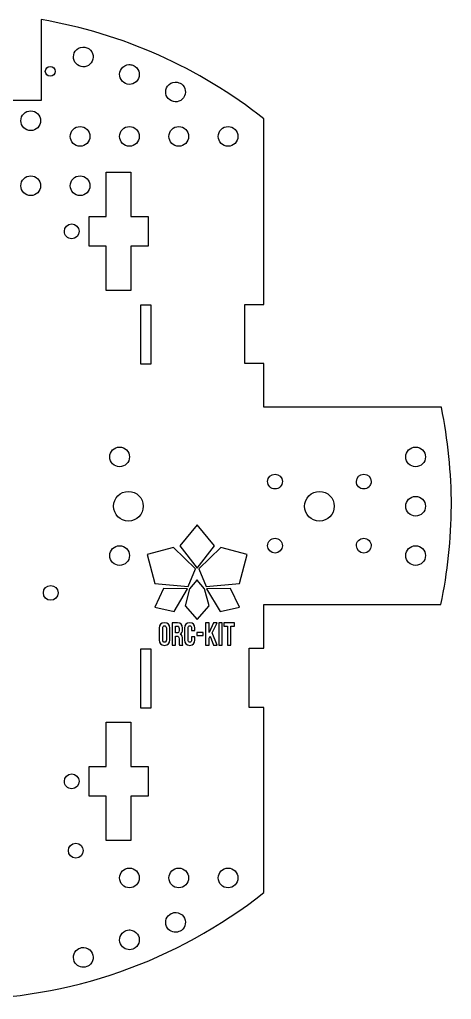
# Model space of a CAD drawing. Extents: x 5 to 205, y 41 to 241.
# Drawn here: x 117.7 to 205.2, y 41.3 to 239.8 of the extents above; entities that cross this region are included whole.
import ezdxf

# ---------------------------------------------------------------- set-up
doc = ezdxf.new("R2010")
doc.units = 0
doc.layers.add('Layer_1', color=7, linetype='CONTINUOUS')

msp = doc.modelspace()

# ---------------------------------------------------------------- linework, layer by layer
at = {"layer": 'Layer_1', "color": 7}
for p, q in [((122.078394, 239.824989), (122.078394, 223.4335)), ((130.535141, 234.246689), (130.535141, 234.246689)), ((139.885403, 230.702376), (139.885403, 230.702376)), ((123.928824, 230.333613), (123.928824, 230.333613)), ((149.236771, 227.158049), (149.236771, 227.158049)), ((122.078394, 223.4335), (99.078387, 223.4335)), ((119.978266, 221.332805), (119.978266, 221.332805)), ((167.228438, 182.109992), (167.228438, 219.708387)), ((129.978412, 218.160009), (129.978412, 218.160009)), ((139.978559, 218.160009), (139.978559, 218.160009)), ((149.978708, 218.160009), (149.978708, 218.160009)), ((159.978855, 218.160009), (159.978855, 218.160009)), ((135.289922, 208.92769), (140.289997, 208.92769)), ((135.289922, 199.927448), (135.289922, 208.92769)), ((135.289922, 208.92769), (135.289922, 208.92769)), ((140.289997, 208.92769), (140.289997, 199.927448)), ((119.978816, 208.159284), (119.978816, 208.159284)), ((129.978963, 208.159284), (129.978963, 208.159284)), ((131.840419, 193.927469), (131.840419, 199.927448)), ((131.840419, 199.927448), (135.289922, 199.927448)), ((140.289997, 199.927448), (143.740053, 199.927448)), ((143.740053, 199.927448), (143.740053, 193.927469)), ((128.290041, 198.427576), (128.290041, 198.427576)), ((135.289922, 193.927469), (131.840419, 193.927469)), ((135.289922, 184.927778), (135.289922, 193.927469)), ((143.740053, 193.927469), (140.289997, 193.927469)), ((140.289997, 193.927469), (140.289997, 184.927778)), ((140.289997, 184.927778), (135.289922, 184.927778)), ((142.290357, 182.009617), (144.290167, 182.009617)), ((142.290357, 170.009649), (142.290357, 182.009617)), ((142.290357, 182.009617), (142.290357, 182.009617)), ((144.290167, 182.009617), (144.290167, 170.009649)), ((163.339613, 170.109499), (163.339613, 182.109992)), ((163.339613, 182.109992), (167.228438, 182.109992)), ((144.290167, 170.009649), (142.290357, 170.009649)), ((167.228438, 170.109499), (163.339613, 170.109499)), ((167.228438, 161.260281), (167.228438, 170.109499)), ((203.201298, 161.260281), (167.228438, 161.260281)), ((137.979302, 153.208114), (137.979302, 153.208114)), ((197.979086, 153.208114), (197.979086, 153.208114)), ((169.47905, 147.708111), (169.47905, 147.708111)), ((187.478986, 147.708111), (187.478986, 147.708111)), ((139.767996, 144.207878), (139.767996, 144.207878)), ((178.480946, 144.199693), (178.480946, 144.199693)), ((197.979086, 143.208049), (197.979086, 143.208049)), ((137.979302, 133.2079), (137.979302, 133.2079)), ((169.47905, 134.708306), (169.47905, 134.708306)), ((187.478986, 134.708306), (187.478986, 134.708306)), ((197.979086, 133.2079), (197.979086, 133.2079)), ((124.028595, 125.144726), (124.028595, 125.144726)), ((167.228438, 112.410464), (167.228438, 121.260248)), ((167.228438, 121.260248), (203.099323, 121.260248)), ((142.290357, 112.310247), (144.290167, 112.310247)), ((142.290357, 100.310271), (142.290357, 112.310247)), ((142.290357, 112.310247), (142.290357, 112.310247)), ((144.290167, 112.310247), (144.290167, 100.310271)), ((164.241404, 100.40998), (164.241404, 112.410464)), ((164.241404, 112.410464), (167.228438, 112.410464)), ((144.290167, 100.310271), (142.290357, 100.310271)), ((167.228438, 100.40998), (164.241404, 100.40998)), ((167.228438, 62.934482), (167.228438, 100.40998)), ((135.289922, 97.463242), (140.289997, 97.463242)), ((135.289922, 88.463006), (135.289922, 97.463242)), ((135.289922, 97.463242), (135.289922, 97.463242)), ((140.289997, 97.463242), (140.289997, 88.463006)), ((131.840419, 82.463046), (131.840419, 88.463006)), ((131.840419, 88.463006), (135.289922, 88.463006)), ((140.289997, 88.463006), (143.740053, 88.463006)), ((143.740053, 88.463006), (143.740053, 82.463046)), ((128.290041, 86.963164), (128.290041, 86.963164)), ((135.289922, 82.463046), (131.840419, 82.463046)), ((135.289922, 73.463346), (135.289922, 82.463046)), ((143.740053, 82.463046), (140.289997, 82.463046)), ((140.289997, 82.463046), (140.289997, 73.463346)), ((129.108595, 72.904969), (129.108595, 72.904969)), ((140.289997, 73.463346), (135.289922, 73.463346)), ((139.978559, 67.87402), (139.978559, 67.87402)), ((149.978708, 67.87402), (149.978708, 67.87402)), ((159.978855, 67.87402), (159.978855, 67.87402)), ((149.25441, 58.872542), (149.25441, 58.872006)), ((149.25441, 58.872006), (149.25441, 58.872006)), ((139.903595, 55.327041), (139.903595, 55.326504)), ((139.903595, 55.326504), (139.903595, 55.326504)), ((130.55278, 51.781511), (130.55278, 51.780975)), ((130.55278, 51.780975), (130.55278, 51.780975))]:
    msp.add_line(p, q, dxfattribs=at)
at = {"layer": 'Layer_1', "color": 5}
for p, q in [((153.689889, 137.428803), (150.192472, 133.171427)), ((157.187305, 133.171427), (153.689889, 137.428803)), ((153.689889, 137.428803), (153.689889, 137.428803)), ((150.192472, 133.171427), (153.689889, 128.63393)), ((153.689889, 128.63393), (157.187305, 133.171427)), ((148.884562, 132.821149), (143.556629, 131.393657)), ((143.556629, 131.393657), (145.124437, 125.542864)), ((153.348058, 128.496684), (148.884562, 132.821149)), ((148.884562, 132.821149), (148.884562, 132.821149)), ((158.495216, 132.821149), (154.03172, 128.496684)), ((163.823149, 131.393657), (158.495216, 132.821149)), ((158.495216, 132.821149), (158.495216, 132.821149)), ((162.255341, 125.542864), (163.823149, 131.393657)), ((151.872945, 124.952667), (153.348058, 128.496684)), ((154.03172, 128.496684), (155.507092, 124.952667)), ((145.124437, 125.542864), (151.872945, 124.952667)), ((153.644439, 126.215003), (152.166, 124.491775)), ((153.643544, 126.322291), (153.644439, 126.215003)), ((153.644313, 126.322291), (153.643544, 126.322291)), ((153.690654, 126.268264), (153.644313, 126.322291)), ((153.737004, 126.322291), (153.690654, 126.268264)), ((153.736109, 126.215003), (153.737004, 126.322291)), ((155.214812, 124.491775), (153.736109, 126.215003)), ((155.507092, 124.952667), (162.255341, 125.542864)), ((146.912704, 124.549898), (145.103952, 120.781071)), ((151.769498, 124.461053), (146.912704, 124.549898)), ((146.912704, 124.549898), (146.912704, 124.549898)), ((149.026413, 119.887447), (151.769498, 124.461053)), ((152.166, 124.491775), (151.24242, 121.045059)), ((156.138387, 121.045059), (155.214812, 124.491775)), ((160.467074, 124.549898), (155.61028, 124.461053)), ((155.61028, 124.461053), (158.353364, 119.887447)), ((162.275825, 120.781071), (160.467074, 124.549898)), ((160.467074, 124.549898), (160.467074, 124.549898)), ((145.103952, 120.781071), (149.026413, 119.887447)), ((151.24242, 121.045059), (153.690274, 118.216451)), ((153.690274, 118.216451), (156.138387, 121.045059)), ((158.353364, 119.887447), (162.275825, 120.781071)), ((149.690763, 117.555275), (148.625936, 117.555275)), ((148.625936, 117.555275), (148.625936, 113.065032)), ((156.122012, 117.555298), (155.416402, 117.555298)), ((155.416402, 117.555298), (155.416402, 113.065054)), ((156.122012, 115.61166), (156.122012, 117.555298)), ((157.04574, 117.555298), (156.13486, 115.61166)), ((156.769911, 115.553931), (157.75135, 117.555298)), ((157.75135, 117.555298), (157.04574, 117.555298)), ((158.778091, 117.555298), (158.072481, 117.555298)), ((158.072481, 117.555298), (158.072481, 113.065054)), ((158.778091, 113.065054), (158.778091, 117.555298)), ((161.263463, 117.555298), (159.082485, 117.555298)), ((159.082485, 117.555298), (159.082485, 116.913832)), ((161.263463, 116.913832), (161.263463, 117.555298)), ((146.024905, 116.477636), (146.024905, 114.142716)), ((146.73051, 114.097812), (146.73051, 116.52254)), ((146.73051, 116.52254), (146.73051, 116.52254)), ((147.461784, 116.52254), (147.461784, 114.097812)), ((148.167393, 114.142716), (148.167393, 116.477636)), ((149.331541, 115.534686), (149.331541, 116.913832)), ((149.331541, 116.913832), (149.671519, 116.913832)), ((149.607375, 115.534686), (149.331541, 115.534686)), ((149.671519, 116.913832), (149.671519, 116.913832)), ((150.030736, 116.451977), (150.030736, 116.009371)), ((150.274495, 115.252447), (150.274495, 115.26525)), ((150.736346, 116.169715), (150.736346, 116.522518)), ((151.149094, 116.477636), (151.149094, 114.142716)), ((151.854699, 114.097812), (151.854699, 116.52254)), ((152.585968, 116.52254), (152.585968, 116.041441)), ((152.585968, 116.041441), (153.253089, 116.041441)), ((153.253089, 116.041441), (153.253089, 116.477636)), ((154.938334, 115.630905), (153.655406, 115.630905)), ((153.655406, 115.630905), (153.655406, 114.989443)), ((154.938334, 114.989443), (154.938334, 115.630905)), ((156.13486, 115.61166), (156.122012, 115.61166)), ((157.75135, 113.065054), (156.769911, 115.553931)), ((159.082485, 116.913832), (159.820169, 116.913832)), ((159.082485, 116.913832), (159.082485, 116.913832)), ((159.820169, 116.913832), (159.820169, 113.065054)), ((160.525779, 113.065054), (160.525779, 116.913832)), ((160.525779, 116.913832), (161.263463, 116.913832)), ((146.024905, 114.142716), (146.024905, 114.142716)), ((149.331541, 113.065032), (149.331541, 114.893203)), ((149.331541, 114.893203), (149.5753, 114.893203)), ((150.037151, 114.3223), (150.037151, 113.61669)), ((150.742765, 113.610298), (150.742765, 114.303078)), ((152.585968, 114.739273), (152.585968, 114.097812)), ((153.253089, 114.739273), (152.585968, 114.739273)), ((152.585968, 114.739273), (152.585968, 114.739273)), ((153.253089, 114.142716), (153.253089, 114.739273)), ((153.655406, 114.989443), (154.938334, 114.989443)), ((153.655406, 114.989443), (153.655406, 114.989443)), ((156.122012, 114.4442), (156.340108, 114.854736)), ((156.122012, 113.065054), (156.122012, 114.4442)), ((156.340108, 114.854736), (157.026473, 113.065054)), ((148.625936, 113.065032), (149.331541, 113.065032)), ((150.101299, 113.065032), (150.819739, 113.065032)), ((150.819739, 113.065032), (150.819739, 113.065054)), ((155.416402, 113.065054), (156.122012, 113.065054)), ((157.026473, 113.065054), (157.026496, 113.065054)), ((157.026496, 113.065054), (157.75135, 113.065054)), ((158.072481, 113.065054), (158.778091, 113.065054)), ((158.072481, 113.065054), (158.072481, 113.065054)), ((159.820169, 113.065054), (160.525779, 113.065054))]:
    msp.add_line(p, q, dxfattribs=at)
at = {"layer": 'Layer_1', "color": 7}
for points in [[(167.228438, 219.708387), (154.098876, 230.086395), (138.574639, 237.003222), (122.078394, 239.824989)], [(129.458616, 230.625756), (128.562346, 231.271427), (128.359236, 232.521437), (129.004966, 233.417662)], [(129.004966, 233.417662), (129.361757, 233.913069), (129.925284, 234.21838), (130.535141, 234.246689)], [(130.535141, 234.246689), (130.802298, 234.258966), (131.069204, 234.21755), (131.320072, 234.124871)], [(131.320072, 234.124871), (131.489515, 234.062424), (131.649721, 233.977314), (131.796322, 233.871864)], [(131.796322, 233.871864), (132.692775, 233.226366), (132.896136, 231.976327), (132.250521, 231.079959)], [(132.250521, 231.079959), (131.605023, 230.183505), (130.354987, 229.980141), (129.458616, 230.625756)], [(138.355781, 229.873899), (138.712567, 230.36895), (139.275845, 230.67403), (139.885403, 230.702376)], [(139.885403, 230.702376), (140.152707, 230.714907), (140.419808, 230.673671), (140.670887, 230.581108)], [(140.670887, 230.581108), (140.840361, 230.518489), (141.000567, 230.433193), (141.147137, 230.327548)], [(122.928369, 229.333158), (122.928118, 229.885797), (123.376185, 230.333865), (123.928824, 230.333613)], [(123.928824, 228.333253), (123.376399, 228.333002), (122.928422, 228.780734), (122.928369, 229.333158)], [(123.928824, 230.333613), (124.481249, 230.33356), (124.92898, 229.885583), (124.928729, 229.333158)], [(124.928729, 229.333158), (124.928675, 228.780948), (124.481034, 228.333307), (123.928824, 228.333253)], [(138.809984, 227.081443), (137.913183, 227.726972), (137.709791, 228.977428), (138.355781, 229.873899)], [(141.147137, 230.327548), (142.043774, 229.682222), (142.247386, 228.432158), (141.60189, 227.535645)], [(141.60189, 227.535645), (140.956391, 226.639192), (139.706356, 226.435828), (138.809984, 227.081443)], [(147.706599, 226.329572), (148.063503, 226.82477), (148.627011, 227.129869), (149.236771, 227.158049)], [(149.236771, 227.158049), (149.503709, 227.170439), (149.77042, 227.129197), (150.021152, 227.036781)], [(150.021152, 227.036781), (150.190979, 226.974424), (150.351561, 226.889309), (150.498502, 226.783772)], [(150.498502, 226.783772), (151.394956, 226.138273), (151.59832, 224.888237), (150.952705, 223.991866)], [(148.160249, 223.537666), (147.263979, 224.183336), (147.060869, 225.433347), (147.706599, 226.329572)], [(150.952705, 223.991866), (150.307175, 223.095068), (149.056717, 222.891676), (148.160249, 223.537666)], [(117.978456, 219.332995), (117.978561, 220.437416), (118.873845, 221.332699), (119.978266, 221.332805)], [(119.978266, 221.332805), (120.508728, 221.3329), (121.0175, 221.122255), (121.392645, 220.747213)], [(121.392645, 220.747213), (121.76779, 220.372171), (121.978576, 219.863457), (121.978626, 219.332995)], [(118.564048, 217.918616), (118.189006, 218.293761), (117.978361, 218.802532), (117.978456, 219.332995)], [(121.978626, 219.332995), (121.978722, 218.802437), (121.768001, 218.293582), (121.39284, 217.918421)], [(119.978266, 217.332635), (119.447804, 217.332685), (118.93909, 217.543471), (118.564048, 217.918616)], [(121.39284, 217.918421), (121.017679, 217.54326), (120.508824, 217.332539), (119.978266, 217.332635)], [(127.978603, 216.160199), (127.978707, 217.264625), (128.873992, 218.159904), (129.978412, 218.160009)], [(129.978412, 218.160009), (131.083047, 218.160206), (131.978668, 217.264836), (131.978773, 216.160199)], [(137.978752, 216.160199), (137.978856, 217.264625), (138.874139, 218.159901), (139.978559, 218.160009)], [(139.978559, 218.160009), (141.083194, 218.160206), (141.978815, 217.264836), (141.978919, 216.160199)], [(147.978348, 216.160199), (147.978453, 217.264834), (148.874074, 218.160206), (149.978708, 218.160009)], [(149.978708, 218.160009), (151.083129, 218.159901), (151.978411, 217.264622), (151.978515, 216.160199)], [(157.978495, 216.160199), (157.978599, 217.264834), (158.87422, 218.160206), (159.978855, 218.160009)], [(159.978855, 218.160009), (161.083275, 218.159904), (161.97856, 217.264622), (161.978665, 216.160199)], [(129.978412, 214.159839), (128.873778, 214.159943), (127.978405, 215.055573), (127.978603, 216.160199)], [(131.978773, 216.160199), (131.97897, 215.055347), (131.083264, 214.159641), (129.978412, 214.159839)], [(139.978559, 214.159839), (138.873924, 214.159946), (137.978555, 215.055573), (137.978752, 216.160199)], [(141.978919, 216.160199), (141.979117, 215.055347), (141.083411, 214.159641), (139.978559, 214.159839)], [(149.978708, 214.159839), (148.873856, 214.159641), (147.978151, 215.055347), (147.978348, 216.160199)], [(151.978515, 216.160199), (151.978713, 215.055573), (151.083343, 214.159946), (149.978708, 214.159839)], [(159.978855, 214.159839), (158.874003, 214.159641), (157.978297, 215.055347), (157.978495, 216.160199)], [(161.978665, 216.160199), (161.978862, 215.055573), (161.08349, 214.159943), (159.978855, 214.159839)], [(117.978456, 206.159474), (117.978561, 207.264109), (118.874182, 208.159481), (119.978816, 208.159284)], [(119.978816, 208.159284), (121.083237, 208.159179), (121.978522, 207.263894), (121.978626, 206.159474)], [(127.978603, 206.159474), (127.978707, 207.264109), (128.874328, 208.159481), (129.978963, 208.159284)], [(129.978963, 208.159284), (131.083383, 208.159179), (131.978668, 207.263894), (131.978773, 206.159474)], [(119.978816, 204.159664), (118.874182, 204.159467), (117.978561, 205.054839), (117.978456, 206.159474)], [(121.978626, 206.159474), (121.978522, 205.055054), (121.083237, 204.159769), (119.978816, 204.159664)], [(129.978963, 204.159664), (128.874328, 204.159467), (127.978707, 205.054839), (127.978603, 206.159474)], [(131.978773, 206.159474), (131.978668, 205.055054), (131.083383, 204.159769), (129.978963, 204.159664)], [(128.290041, 195.427311), (127.461078, 195.427085), (126.789101, 196.099307), (126.789632, 196.92827)], [(126.789632, 196.92827), (126.789914, 197.756587), (127.461724, 198.427801), (128.290041, 198.427576)], [(128.290041, 198.427576), (129.11814, 198.427497), (129.789513, 197.756369), (129.789896, 196.92827)], [(129.789896, 196.92827), (129.790461, 196.099524), (129.118786, 195.42739), (128.290041, 195.427311)], [(205.22867, 141.260518), (205.226412, 147.978282), (204.547143, 154.678717), (203.201298, 161.260281)], [(135.978942, 151.207751), (135.978742, 152.312594), (136.87445, 153.208311), (137.979302, 153.208114)], [(137.979302, 153.208114), (139.08394, 153.208001), (139.979313, 152.312397), (139.979112, 151.207751)], [(195.979277, 151.207751), (195.979076, 152.312397), (196.87444, 153.208001), (197.979086, 153.208114)], [(197.979086, 153.208114), (199.083713, 153.208001), (199.979094, 152.312397), (199.978893, 151.207751)], [(137.979302, 149.207952), (136.874671, 149.207755), (135.979052, 150.103133), (135.978942, 151.207751)], [(139.979112, 151.207751), (139.979002, 150.103331), (139.08372, 149.208065), (137.979302, 149.207952)], [(197.979086, 149.207952), (196.874669, 149.208065), (195.979387, 150.103331), (195.979277, 151.207751)], [(199.978893, 151.207751), (199.978783, 150.103331), (199.083501, 149.208065), (197.979086, 149.207952)], [(167.979194, 146.208241), (167.979266, 147.036561), (168.65073, 147.708031), (169.47905, 147.708111)], [(169.47905, 147.708111), (170.30737, 147.708031), (170.978834, 147.036561), (170.978906, 146.208241)], [(185.979127, 146.208241), (185.979199, 147.036562), (186.650665, 147.708033), (187.478986, 147.708111)], [(187.478986, 147.708111), (188.307306, 147.708031), (188.97877, 147.036561), (188.978842, 146.208241)], [(168.41834, 145.147369), (168.137055, 145.428757), (167.979087, 145.81037), (167.979194, 146.208241)], [(169.47905, 144.707834), (169.08118, 144.707872), (168.699625, 144.86598), (168.41834, 145.147369)], [(170.539761, 145.147369), (170.258476, 144.86598), (169.87692, 144.707872), (169.47905, 144.707834)], [(170.978906, 146.208241), (170.979014, 145.81037), (170.821046, 145.428757), (170.539761, 145.147369)], [(186.418274, 145.147368), (186.136988, 145.428756), (185.97902, 145.81037), (185.979127, 146.208241)], [(187.478986, 144.707834), (187.081115, 144.707872), (186.699559, 144.865979), (186.418274, 145.147368)], [(188.539697, 145.147369), (188.258412, 144.86598), (187.876856, 144.707872), (187.478986, 144.707834)], [(188.978842, 146.208241), (188.97895, 145.81037), (188.820982, 145.428757), (188.539697, 145.147369)], [(136.767731, 141.207601), (136.767578, 142.864669), (138.110931, 144.208019), (139.767996, 144.207878)], [(139.767996, 144.207878), (141.424846, 144.207708), (142.767863, 142.864443), (142.76771, 141.207601)], [(175.480681, 141.199417), (175.480608, 141.99516), (175.796682, 142.758333), (176.359356, 143.32101)], [(176.359356, 143.32101), (176.922031, 143.883686), (177.685203, 144.199763), (178.480946, 144.199693)], [(178.480946, 144.199693), (180.137796, 144.199536), (181.480813, 142.856268), (181.48066, 141.199417)], [(195.979277, 141.207686), (195.979076, 142.312332), (196.87444, 143.207936), (197.979086, 143.208049)], [(197.979086, 143.208049), (199.083713, 143.207936), (199.979094, 142.312332), (199.978893, 141.207686)], [(139.767996, 138.20789), (138.111151, 138.207749), (136.767889, 139.550759), (136.767731, 141.207601)], [(142.76771, 141.207601), (142.767552, 139.550985), (141.424626, 138.208059), (139.767996, 138.20789)], [(178.480946, 138.199705), (176.824101, 138.199559), (175.48084, 139.542572), (175.480681, 141.199417)], [(181.48066, 141.199417), (181.480501, 139.542787), (180.137576, 138.199863), (178.480946, 138.199705)], [(197.979086, 139.207888), (196.874669, 139.208001), (195.979387, 140.103266), (195.979277, 141.207686)], [(199.978893, 141.207686), (199.978783, 140.103266), (199.083498, 139.208001), (197.979086, 139.207888)], [(203.099323, 121.260248), (204.479457, 127.838509), (205.192844, 134.539142), (205.22867, 141.260518)], [(135.978942, 131.208101), (135.979052, 132.312719), (136.874671, 133.208097), (137.979302, 133.2079)], [(137.979302, 133.2079), (139.08372, 133.207787), (139.979002, 132.312521), (139.979112, 131.208101)], [(167.979194, 133.2079), (167.979087, 133.60577), (168.137055, 133.987383), (168.41834, 134.268771)], [(169.47905, 131.708058), (168.650741, 131.708137), (167.979282, 132.379591), (167.979194, 133.2079)], [(168.41834, 134.268771), (168.699625, 134.55016), (169.08118, 134.708268), (169.47905, 134.708306)], [(169.47905, 134.708306), (169.87692, 134.708268), (170.258476, 134.55016), (170.539761, 134.268771)], [(170.978906, 133.2079), (170.978819, 132.379591), (170.307359, 131.708137), (169.47905, 131.708058)], [(170.539761, 134.268771), (170.821046, 133.987383), (170.979014, 133.60577), (170.978906, 133.2079)], [(185.979127, 133.2079), (185.97902, 133.60577), (186.136988, 133.987384), (186.418274, 134.268772)], [(187.478986, 131.708058), (186.650676, 131.708136), (185.979215, 132.379589), (185.979127, 133.2079)], [(186.418274, 134.268772), (186.699559, 134.550161), (187.081115, 134.708268), (187.478986, 134.708306)], [(187.478986, 134.708306), (187.876856, 134.708268), (188.258412, 134.55016), (188.539697, 134.268771)], [(188.978842, 133.2079), (188.978755, 132.379591), (188.307295, 131.708137), (187.478986, 131.708058)], [(188.539697, 134.268771), (188.820982, 133.987383), (188.97895, 133.60577), (188.978842, 133.2079)], [(195.979277, 131.208101), (195.979387, 132.312521), (196.874661, 133.207787), (197.979086, 133.2079)], [(197.979086, 133.2079), (199.083498, 133.207787), (199.978783, 132.312521), (199.978893, 131.208101)], [(137.979302, 129.208303), (136.874671, 129.208105), (135.979052, 130.103483), (135.978942, 131.208101)], [(139.979112, 131.208101), (139.979002, 130.103681), (139.08372, 129.208416), (137.979302, 129.208303)], [(197.979086, 129.208303), (196.874669, 129.208416), (195.979387, 130.103681), (195.979277, 131.208101)], [(199.978893, 131.208101), (199.978783, 130.103681), (199.083493, 129.208416), (197.979086, 129.208303)], [(122.528736, 123.644884), (122.528827, 124.473207), (123.200284, 125.144641), (124.028595, 125.144726)], [(124.028595, 125.144726), (124.857118, 125.144952), (125.528914, 124.473404), (125.529001, 123.644884)], [(124.028595, 122.145014), (123.200273, 122.145099), (122.528813, 122.816562), (122.528736, 123.644884)], [(125.529001, 123.644884), (125.528931, 122.816336), (124.857129, 122.144789), (124.028595, 122.145014)], [(128.290041, 83.962888), (127.461075, 83.962662), (126.789095, 84.634887), (126.789632, 85.463858)], [(126.789632, 85.463858), (126.789914, 86.292181), (127.461724, 86.96339), (128.290041, 86.963164)], [(128.290041, 86.963164), (129.11814, 86.963079), (129.789513, 86.291955), (129.789896, 85.463858)], [(129.789896, 85.463858), (129.790461, 84.635113), (129.118792, 83.962972), (128.290041, 83.962888)], [(127.608736, 71.404563), (127.608511, 72.233083), (128.280064, 72.904885), (129.108595, 72.904969)], [(129.108595, 72.904969), (129.937341, 72.905195), (130.609227, 72.233309), (130.609001, 71.404563)], [(129.108595, 69.904693), (128.280273, 69.904778), (127.608813, 70.576241), (127.608736, 71.404563)], [(130.609001, 71.404563), (130.608931, 70.576015), (129.937129, 69.904467), (129.108595, 69.904693)], [(137.978752, 65.873657), (137.978552, 66.978303), (138.873924, 67.873907), (139.978559, 67.87402)], [(139.978559, 67.87402), (141.083411, 67.874217), (141.979119, 66.9785), (141.978919, 65.873657)], [(147.978348, 65.873657), (147.978148, 66.9785), (148.873856, 67.874217), (149.978708, 67.87402)], [(149.978708, 67.87402), (151.083343, 67.873907), (151.978716, 66.978303), (151.978515, 65.873657)], [(157.978495, 65.873657), (157.978294, 66.9785), (158.874003, 67.874217), (159.978855, 67.87402)], [(159.978855, 67.87402), (161.083492, 67.873907), (161.978865, 66.978303), (161.978665, 65.873657)], [(139.978559, 63.873858), (138.874144, 63.873971), (137.978862, 64.769237), (137.978752, 65.873657)], [(141.978919, 65.873657), (141.978809, 64.769011), (141.083191, 63.873661), (139.978559, 63.873858)], [(149.978708, 63.873858), (148.874076, 63.873661), (147.978458, 64.769011), (147.978348, 65.873657)], [(151.978515, 65.873657), (151.978405, 64.769237), (151.083123, 63.873971), (149.978708, 63.873858)], [(159.978855, 63.873858), (158.874223, 63.873661), (157.978605, 64.769011), (157.978495, 65.873657)], [(161.978665, 65.873657), (161.978554, 64.769237), (161.083272, 63.873971), (159.978855, 63.873858)], [(105.228294, 41.259617), (127.745902, 41.298028), (149.591497, 48.935102), (167.228438, 62.934482)], [(147.706599, 55.70471), (147.060499, 56.60102), (147.263637, 57.851462), (148.160249, 58.497158)], [(148.160249, 58.497158), (148.480969, 58.728129), (148.861938, 58.857866), (149.25441, 58.872542)], [(149.25441, 58.872006), (149.310479, 58.874828), (149.366684, 58.874828), (149.423083, 58.872006)], [(149.423083, 58.872006), (150.032743, 58.843529), (150.596033, 58.53825), (150.952705, 58.042978)], [(150.952705, 58.042978), (151.598322, 57.146612), (151.394959, 55.896565), (150.498502, 55.251066)], [(150.021152, 54.99749), (149.17836, 54.686707), (148.231756, 54.976041), (147.706599, 55.70471)], [(138.355781, 52.159209), (137.709797, 53.055716), (137.913189, 54.30613), (138.809984, 54.951657)], [(138.809984, 54.951657), (139.130572, 55.182543), (139.511289, 55.31228), (139.903595, 55.327041)], [(139.903595, 55.326504), (139.959639, 55.329327), (140.015891, 55.329327), (140.072265, 55.326504)], [(140.072265, 55.326504), (140.681924, 55.298028), (141.245217, 54.992748), (141.60189, 54.497477)], [(141.60189, 54.497477), (142.247391, 53.600969), (142.043777, 52.350894), (141.147137, 51.705565)], [(150.498502, 55.251066), (150.351594, 55.145318), (150.19101, 55.06003), (150.021152, 54.99749)], [(129.458616, 51.406127), (129.779339, 51.637098), (130.160305, 51.766835), (130.55278, 51.781511)], [(130.55278, 51.780975), (130.608846, 51.783797), (130.665051, 51.783797), (130.72145, 51.780975)], [(130.72145, 51.780975), (131.330912, 51.752329), (131.893968, 51.447049), (132.250521, 50.951947)], [(140.670887, 51.452553), (139.828061, 51.141375), (138.881163, 51.430539), (138.355781, 52.159209)], [(141.147137, 51.705565), (141.000536, 51.600127), (140.84033, 51.515009), (140.670887, 51.452553)], [(129.004966, 48.614244), (128.359253, 49.510469), (128.562362, 50.760459), (129.458616, 51.406127)], [(132.250521, 50.951947), (132.896139, 50.055581), (132.692778, 48.805534), (131.796322, 48.160035)], [(131.320072, 47.907023), (130.477119, 47.595958), (129.530193, 47.885292), (129.004966, 48.614244)], [(131.796322, 48.160035), (131.649721, 48.054597), (131.489515, 47.969479), (131.320072, 47.907023)]]:
    msp.add_open_spline(points, degree=3, dxfattribs=at)
at = {"layer": 'Layer_1', "color": 5}
for points in [[(147.096147, 117.606612), (146.403367, 117.606612), (146.024905, 117.196076), (146.024905, 116.477636)], [(148.167393, 116.477636), (148.167393, 117.196076), (147.788927, 117.606612), (147.096147, 117.606612)], [(150.736346, 116.522518), (150.736346, 117.215298), (150.422028, 117.555275), (149.690763, 117.555275)], [(152.201091, 117.606612), (151.508311, 117.606612), (151.149094, 117.196076), (151.149094, 116.477636)], [(153.253089, 116.477636), (153.253089, 117.196076), (152.893871, 117.606612), (152.201091, 117.606612)], [(146.73051, 116.52254), (146.73051, 116.843269), (146.871636, 116.965151), (147.096147, 116.965151)], [(147.096147, 116.965151), (147.320662, 116.965151), (147.461784, 116.843269), (147.461784, 116.52254)], [(150.030736, 116.009371), (150.030736, 115.650149), (149.87037, 115.534686), (149.607375, 115.534686)], [(149.671519, 116.913832), (149.921693, 116.913832), (150.030736, 116.772714), (150.030736, 116.451977)], [(150.274495, 115.26525), (150.588809, 115.412787), (150.736346, 115.70786), (150.736346, 116.169715)], [(150.742765, 114.303078), (150.742765, 114.771348), (150.627298, 115.10491), (150.274495, 115.252447)], [(151.854699, 116.52254), (151.854699, 116.843269), (151.995821, 116.965151), (152.220336, 116.965151)], [(152.220336, 116.965151), (152.444851, 116.965151), (152.585968, 116.843269), (152.585968, 116.52254)], [(146.024905, 114.142716), (146.024905, 113.424276), (146.403367, 113.013736), (147.096147, 113.013736)], [(147.096147, 113.655202), (146.871636, 113.655202), (146.73051, 113.777079), (146.73051, 114.097812)], [(147.096147, 113.013736), (147.788927, 113.013736), (148.167393, 113.424276), (148.167393, 114.142716)], [(147.461784, 114.097812), (147.461784, 113.777079), (147.320662, 113.655202), (147.096147, 113.655202)], [(149.5753, 114.893203), (149.896033, 114.893203), (150.037151, 114.739251), (150.037151, 114.3223)], [(150.037151, 113.61669), (150.037151, 113.251058), (150.062801, 113.180495), (150.101299, 113.065032)], [(150.819739, 113.065054), (150.74918, 113.231836), (150.742765, 113.392202), (150.742765, 113.610298)], [(151.149094, 114.142716), (151.149094, 113.424276), (151.508311, 113.013736), (152.201091, 113.013736)], [(152.220336, 113.661616), (151.995821, 113.661616), (151.854699, 113.777079), (151.854699, 114.097812)], [(152.201091, 113.013736), (152.893871, 113.013736), (153.253089, 113.424276), (153.253089, 114.142716)], [(152.585968, 114.097812), (152.585968, 113.777079), (152.444851, 113.661616), (152.220336, 113.661616)]]:
    msp.add_open_spline(points, degree=3, dxfattribs=at)

doc.saveas('drawing.dxf')
